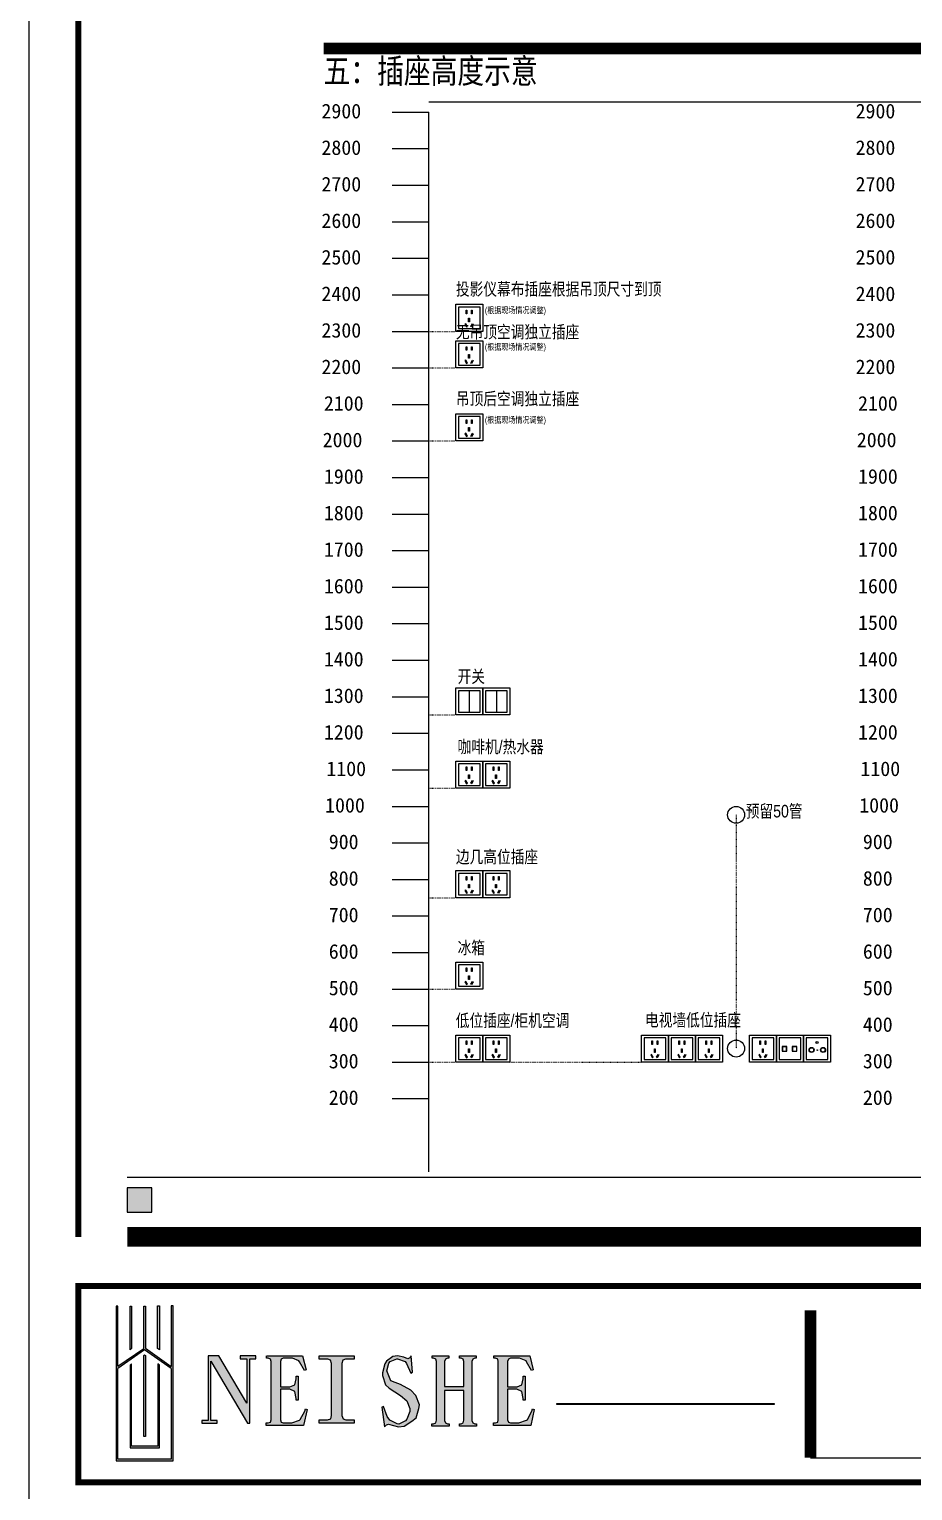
# Model space of a CAD drawing. Header units: inches. Extents: x -50945 to 250244, y -404780 to 18493.
# Drawn here: x -50945 to -44132, y -290267 to -279005 of the extents above; entities that cross this region are included whole.
import ezdxf

# ---------------------------------------------------------------- set-up
doc = ezdxf.new("R2010")
doc.units = ezdxf.units.IN
doc.header["$MEASUREMENT"] = 0
doc.linetypes.add('ACAD_ISO03W100', pattern=[30, 12, -18])
doc.layers.add('15开关布置图-YJ', color=2, linetype='Continuous')
doc.layers.add('A图框', color=7, linetype='Continuous')
doc.styles.add('宋体', font='', dxfattribs={"width": 0.8})
doc.styles.get('宋体').set_extended_font_data('SimSun')

# ---------------------------------------------------------------- blocks, each defined once
blk = doc.blocks.new('gegwe')
h = blk.add_hatch(color=9)
h.paths.add_polyline_path([(189652, -49616), (189652, -49028), (189629, -49028), (189629, -49617), (189269, -49867), (189269, -49028), (189267, -49028), (189246, -49028), (189246, -51182), (190039, -51182), (190039, -49027), (190014, -49027), (190014, -49865), (190014, -49868)])
h.paths.add_polyline_path([(190014, -49898), (190014, -51161), (189269, -51161), (189269, -49898), (189642, -49636)], flags=16)
h.paths.add_polyline_path([(189641, -49706), (189653, -49716), (189653, -50844), (189629, -50844), (189629, -49716)], flags=0)
h.paths.add_polyline_path([(189825, -49834), (189847, -49852), (189847, -51000), (189439, -51000), (189439, -49849), (189461, -49834), (189461, -50979), (189825, -50979)], flags=0)
h.paths.add_polyline_path([(189439, -49636), (189459, -49620), (189459, -49028), (189439, -49028)], flags=17)
h.paths.add_polyline_path([(189822, -49620), (189847, -49637), (189847, -49027), (189822, -49027)])
at = {"color": 9}
for points in [[(189267, -49028), (189246, -49028), (189246, -51182), (190039, -51182), (190039, -49027), (190014, -49027), (190014, -49865), (190014, -49868)], [(189269, -49867), (189269, -49028), (189267, -49028)], [(189269, -49867), (189629, -49617), (189629, -49028)], [(189439, -49028), (189459, -49028), (189459, -49620), (189439, -49636), (189439, -49028)], [(189629, -49028), (189650, -49028), (189652, -49028), (189652, -49616), (190014, -49868)], [(190014, -49898), (189642, -49636), (189269, -49898)], [(189439, -49849), (189439, -51000), (189847, -51000), (189847, -49852), (189825, -49834), (189825, -50979), (189461, -50979), (189461, -49834), (189461, -49834), (189439, -49849)], [(189641, -49706), (189653, -49716), (189653, -50844), (189629, -50844), (189629, -49716), (189641, -49706)], [(190014, -49898), (190014, -51161), (189269, -51161), (189269, -49898)]]:
    blk.add_lwpolyline(points, dxfattribs=at)
blk.add_lwpolyline([(189822, -49027), (189842, -49027), (189847, -49027), (189847, -49637), (189822, -49620), (189822, -49027)], close=True, dxfattribs=at)
blk = doc.blocks.new('gegeg')
at = {"layer": 'A图框'}
h = blk.add_hatch(color=256, dxfattribs=at)
h.dxf.hatch_style = 1
h.paths.add_polyline_path([(133887, -57733), (134062, -57733), (134062, -57558), (133887, -57558)])
for points in [[(134739, -58777), (134739, -59093), (134540, -58756), (134463, -58756), (134463, -59217), (134420, -59217), (134420, -59237), (134529, -59237), (134529, -59217), (134483, -59217), (134483, -58794), (134745, -59237), (134761, -59237), (134761, -58777), (134804, -58777), (134804, -58756), (134693, -58756), (134693, -58777)], [(134914, -59212), (134909, -59229), (134893, -59235), (134879, -59235), (134879, -59253), (135145, -59253), (135170, -59139), (135158, -59133), (135153, -59151), (135121, -59209), (135116, -59214), (135061, -59235), (135000, -59235), (134986, -59229), (134980, -59212), (134980, -58994), (135047, -58994), (135082, -59011), (135091, -59061), (135091, -59073), (135105, -59073), (135105, -58901), (135091, -58901), (135091, -58919), (135082, -58962), (135047, -58977), (134980, -58977), (134980, -58796), (134986, -58779), (135000, -58774), (135065, -58773), (135114, -58794), (135151, -58861), (135163, -58855), (135137, -58756), (134881, -58756), (134881, -58773), (134893, -58773), (134909, -58779), (134914, -58797)], [(135417, -58811), (135426, -58787), (135445, -58779), (135506, -58779), (135506, -58756), (135256, -58756), (135256, -58779), (135317, -58779), (135338, -58787), (135344, -58810), (135344, -59182), (135339, -59205), (135316, -59213), (135256, -59213), (135256, -59237), (135506, -59237), (135506, -59213), (135446, -59213), (135427, -59206), (135417, -59182)], [(135837, -59038), (135882, -59078), (135903, -59132), (135902, -59152), (135881, -59208), (135872, -59220), (135825, -59243), (135813, -59242), (135761, -59214), (135741, -59189), (135716, -59118), (135702, -59123), (135721, -59263), (135737, -59248), (135751, -59243), (135823, -59263), (135863, -59257), (135916, -59223), (135949, -59199), (135968, -59131), (135971, -59105), (135945, -59040), (135909, -59002), (135837, -58960), (135798, -58947), (135768, -58935), (135738, -58864), (135753, -58809), (135762, -58797), (135809, -58778), (135816, -58777), (135869, -58797), (135880, -58811), (135910, -58880), (135922, -58873), (135912, -58756), (135903, -58771), (135889, -58777), (135860, -58765), (135816, -58756), (135782, -58762), (135736, -58794), (135724, -58813), (135707, -58877), (135707, -58896), (135730, -58964), (135755, -58986)], [(136289, -59003), (136289, -59216), (136284, -59234), (136268, -59240), (136256, -59240), (136256, -59258), (136379, -59258), (136379, -59240), (136367, -59240), (136353, -59234), (136346, -59218), (136346, -58797), (136353, -58780), (136367, -58774), (136377, -58774), (136377, -58756), (136258, -58756), (136258, -58774), (136268, -58774), (136284, -58780), (136289, -58797), (136289, -58975), (136150, -58975), (136150, -58797), (136157, -58780), (136172, -58774), (136180, -58774), (136180, -58756), (136062, -58756), (136062, -58774), (136072, -58774), (136088, -58780), (136093, -58797), (136093, -59216), (136088, -59234), (136072, -59240), (136060, -59240), (136060, -59258), (136183, -59258), (136183, -59240), (136171, -59240), (136157, -59235), (136150, -59217), (136150, -59003)], [(136534, -59212), (136530, -59229), (136514, -59235), (136499, -59235), (136499, -59253), (136765, -59253), (136791, -59139), (136779, -59133), (136774, -59151), (136742, -59209), (136736, -59214), (136681, -59235), (136621, -59235), (136607, -59229), (136600, -59212), (136600, -58994), (136667, -58994), (136702, -59011), (136711, -59061), (136711, -59073), (136725, -59073), (136725, -58901), (136711, -58901), (136711, -58919), (136702, -58962), (136668, -58977), (136600, -58977), (136600, -58796), (136606, -58779), (136620, -58774), (136686, -58773), (136734, -58794), (136771, -58861), (136783, -58855), (136758, -58756), (136502, -58756), (136502, -58773), (136513, -58773), (136530, -58779), (136534, -58797)], [(138503, -59104), (138503, -59096), (136951, -59096), (136951, -59104)]]:
    blk.add_hatch(color=256, dxfattribs=at).paths.add_polyline_path(points)
for p, q in [((133887, -57482), (161887, -57482)), ((138761, -59483), (146834, -59483))]:
    blk.add_line(p, q, dxfattribs=at)
for points in [[(162587, -39218), (162587, -60008), (133187, -60008), (133187, -39218)], [(134062, -57558), (133887, -57558), (133887, -57733), (134062, -57733)], [(134739, -58777), (134739, -59093), (134540, -58756), (134463, -58756), (134463, -59217), (134420, -59217), (134420, -59237), (134529, -59237), (134529, -59217), (134483, -59217), (134483, -58794), (134745, -59237), (134761, -59237), (134761, -58777), (134804, -58777), (134804, -58756), (134693, -58756), (134693, -58777), (134739, -58777)], [(135256, -58756), (135506, -58756), (135506, -58779), (135445, -58779), (135426, -58787), (135417, -58811), (135417, -59182), (135427, -59206), (135446, -59213), (135506, -59213), (135506, -59237), (135256, -59237), (135256, -59213), (135316, -59213), (135339, -59205), (135344, -59182), (135344, -58810), (135338, -58787), (135317, -58779), (135256, -58779), (135256, -58756)], [(136951, -59096), (138503, -59096), (138503, -59104), (136951, -59104)]]:
    blk.add_lwpolyline(points, close=True, dxfattribs=at)
for points, const_width in [([(133537, -57908), (133537, -42755)], 42), ([(161887, -57908), (133887, -57908)], 140), ([(138761, -58433), (138761, -59483)], 84)]:
    blk.add_lwpolyline(points, dxfattribs=dict(at, const_width=const_width))
at = {"layer": 'A图框', "const_width": 42}
blk.add_lwpolyline([(133537, -58258), (162237, -58258), (162237, -59658), (133537, -59658)], close=True, dxfattribs=at)
at = {"layer": 'A图框'}
for points in [[(134882, -58756), (135137, -58756), (135163, -58855), (135151, -58861), (135116, -58798), (135112, -58793), (135065, -58773), (135000, -58774), (134986, -58779), (134980, -58796), (134980, -58977), (135047, -58977), (135082, -58962), (135091, -58919), (135091, -58901), (135105, -58901), (135105, -59073), (135091, -59073), (135091, -59061), (135082, -59011), (135047, -58994), (134980, -58994), (134980, -59212), (134986, -59229), (135000, -59235), (135061, -59235), (135116, -59214), (135121, -59209), (135153, -59151), (135158, -59133), (135170, -59139), (135145, -59253), (134879, -59253), (134879, -59235), (134893, -59235), (134909, -59229), (134914, -59212), (134914, -58797), (134909, -58779), (134893, -58773), (134881, -58773), (134881, -58756)], [(135910, -58880), (135922, -58873), (135912, -58756), (135903, -58771), (135889, -58777), (135860, -58765), (135816, -58756), (135782, -58762), (135736, -58794), (135724, -58813), (135707, -58877), (135707, -58896), (135730, -58964), (135755, -58986), (135837, -59038), (135882, -59078), (135903, -59132), (135902, -59152), (135881, -59208), (135872, -59220), (135825, -59243), (135813, -59242), (135761, -59214), (135741, -59189), (135716, -59118), (135702, -59123), (135721, -59263), (135737, -59248), (135751, -59243), (135823, -59263), (135863, -59257), (135916, -59223), (135949, -59199), (135968, -59131), (135971, -59105), (135945, -59040), (135909, -59002), (135837, -58960), (135798, -58947), (135768, -58935), (135738, -58864), (135753, -58809), (135762, -58797), (135809, -58778), (135816, -58777), (135869, -58797), (135880, -58811), (135910, -58880)], [(136258, -58756), (136377, -58756), (136377, -58774), (136367, -58774), (136353, -58780), (136346, -58797), (136346, -59218), (136353, -59234), (136367, -59240), (136379, -59240), (136379, -59258), (136256, -59258), (136256, -59240), (136268, -59240), (136284, -59234), (136289, -59216), (136289, -59003), (136150, -59003), (136150, -59217), (136157, -59235), (136171, -59240), (136183, -59240), (136183, -59258), (136060, -59258), (136060, -59240), (136072, -59240), (136088, -59234), (136093, -59216), (136093, -58797), (136088, -58780), (136072, -58774), (136062, -58774), (136062, -58756), (136180, -58756), (136180, -58774), (136172, -58774), (136157, -58780), (136150, -58797), (136150, -58975), (136289, -58975), (136289, -58797), (136284, -58780), (136268, -58774), (136258, -58774), (136258, -58756)], [(136502, -58756), (136758, -58756), (136783, -58855), (136771, -58861), (136736, -58798), (136732, -58793), (136686, -58773), (136620, -58774), (136606, -58779), (136600, -58796), (136600, -58977), (136668, -58977), (136702, -58962), (136711, -58919), (136711, -58901), (136725, -58901), (136725, -59073), (136711, -59073), (136711, -59061), (136702, -59011), (136667, -58994), (136600, -58994), (136600, -59212), (136607, -59229), (136621, -59235), (136681, -59235), (136736, -59214), (136742, -59209), (136774, -59151), (136779, -59133), (136791, -59139), (136765, -59253), (136499, -59253), (136499, -59235), (136514, -59235), (136530, -59229), (136534, -59212), (136534, -58797), (136530, -58779), (136513, -58773), (136502, -58773), (136502, -58756)]]:
    blk.add_lwpolyline(points, dxfattribs=at)
at = {"layer": '15开关布置图-YJ', "color": 2, "xscale": 0.5119999999988067, "yscale": 0.5119999999988067, "zscale": 0.5119999999988067}
blk.add_blockref('gegwe', (36914, -33299), dxfattribs=at)

msp = doc.modelspace()

# ---------------------------------------------------------------- linework, layer by layer
at = {"color": 253}
for p, q in [((-47863.45, -279564.78), (-21428.91, -279564.78)), ((-48144.98, -279644.13), (-47863.45, -279644.13)), ((-47863.45, -287808.55), (-47863.45, -279644.13)), ((-47863.45, -287808.55), (-47863.45, -279644.13)), ((-48144.98, -279925.66), (-47863.45, -279925.66)), ((-48144.98, -280207.19), (-47863.45, -280207.19)), ((-48144.98, -280488.72), (-47863.45, -280488.72)), ((-48144.98, -280770.25), (-47863.45, -280770.25)), ((-48144.98, -281051.79), (-47863.45, -281051.79)), ((-48144.98, -281333.32), (-47863.45, -281333.32)), ((-48144.98, -281614.85), (-47863.45, -281614.85)), ((-48144.98, -281896.38), (-47863.45, -281896.38)), ((-48144.98, -282177.91), (-47863.45, -282177.91)), ((-48144.98, -282459.44), (-47863.45, -282459.44)), ((-48144.98, -282740.98), (-47863.45, -282740.98)), ((-48004.21, -282740.98), (-47863.45, -282740.98)), ((-48144.98, -283022.51), (-47863.45, -283022.51)), ((-48144.98, -283304.04), (-47863.45, -283304.04)), ((-48144.98, -283585.57), (-47863.45, -283585.57)), ((-48144.98, -283867.1), (-47863.45, -283867.1)), ((-47551.14, -284102.02), (-47551.14, -284268.58)), ((-47342.93, -284102.02), (-47342.93, -284268.58)), ((-48144.98, -284148.64), (-47863.45, -284148.64)), ((-48144.98, -284430.17), (-47863.45, -284430.17)), ((-48144.98, -284711.7), (-47863.45, -284711.7)), ((-48144.98, -284993.23), (-47863.45, -284993.23)), ((-48144.98, -285274.76), (-47863.45, -285274.76)), ((-48144.98, -285556.29), (-47863.45, -285556.29)), ((-48144.98, -285837.83), (-47863.45, -285837.83)), ((-48144.98, -286119.36), (-47863.45, -286119.36)), ((-48144.98, -286400.89), (-47863.45, -286400.89)), ((-48144.98, -286682.42), (-47863.45, -286682.42)), ((-48144.98, -286963.95), (-47863.45, -286963.95)), ((-48144.98, -287245.49), (-47863.45, -287245.49))]:
    msp.add_line(p, q, dxfattribs=at)
at = {"color": 253, "linetype": 'ACAD_ISO03W100', "ltscale": 0.3}
for p, q in [((-47863.45, -281333.32), (-47655.24, -281333.32)), ((-47863.45, -281614.85), (-47655.24, -281614.85)), ((-47863.45, -282177.91), (-47655.24, -282177.91)), ((-47863.45, -284289.4), (-47655.24, -284289.4)), ((-47863.45, -284852.46), (-47655.24, -284852.46)), ((-45494.15, -285058.29), (-45494.15, -286859.65)), ((-47863.45, -285697.06), (-47655.24, -285697.06)), ((-47863.45, -286400.89), (-47655.24, -286400.89)), ((-47863.45, -286963.95), (-47655.24, -286963.95)), ((-47238.83, -286963.95), (-46222.87, -286963.95))]:
    msp.add_line(p, q, dxfattribs=at)
at = {"color": 253, "const_width": 90.79}
msp.add_lwpolyline([(-48675.27, -279153.45), (-21428.91, -279153.45)], dxfattribs=at)
at = {"color": 253}
for points in [[(-47655.24, -281125.11), (-47447.04, -281125.11), (-47447.04, -281333.32), (-47655.24, -281333.32)], [(-47467.86, -281145.93), (-47634.42, -281145.93), (-47634.42, -281312.5), (-47467.86, -281312.5)], [(-47576.74, -281170.05), (-47571.01, -281170.05), (-47571.01, -281197.54), (-47576.74, -281197.54)], [(-47535.24, -281170.05), (-47529.51, -281170.05), (-47529.51, -281197.54), (-47535.24, -281197.54)], [(-47579.01, -281274.37), (-47584.59, -281277.59), (-47571.87, -281299.62), (-47566.3, -281296.4)], [(-47556.7, -281230.51), (-47549.54, -281230.51), (-47549.54, -281258.69), (-47556.7, -281258.69)], [(-47527.23, -281274.37), (-47521.65, -281277.59), (-47534.37, -281299.62), (-47539.95, -281296.4)], [(-47655.24, -281406.64), (-47447.04, -281406.64), (-47447.04, -281614.85), (-47655.24, -281614.85)], [(-47467.86, -281427.46), (-47634.42, -281427.46), (-47634.42, -281594.03), (-47467.86, -281594.03)], [(-47576.74, -281451.58), (-47571.01, -281451.58), (-47571.01, -281479.08), (-47576.74, -281479.08)], [(-47556.7, -281512.04), (-47549.54, -281512.04), (-47549.54, -281540.22), (-47556.7, -281540.22)], [(-47535.24, -281451.58), (-47529.51, -281451.58), (-47529.51, -281479.08), (-47535.24, -281479.08)], [(-47579.01, -281555.9), (-47584.59, -281559.13), (-47571.87, -281581.16), (-47566.3, -281577.94)], [(-47527.23, -281555.9), (-47521.65, -281559.13), (-47534.37, -281581.16), (-47539.95, -281577.94)], [(-47655.24, -281969.71), (-47447.04, -281969.71), (-47447.04, -282177.91), (-47655.24, -282177.91)], [(-47467.86, -281990.53), (-47634.42, -281990.53), (-47634.42, -282157.09), (-47467.86, -282157.09)], [(-47576.74, -282014.64), (-47571.01, -282014.64), (-47571.01, -282042.14), (-47576.74, -282042.14)], [(-47556.7, -282075.1), (-47549.54, -282075.1), (-47549.54, -282103.28), (-47556.7, -282103.28)], [(-47535.24, -282014.64), (-47529.51, -282014.64), (-47529.51, -282042.14), (-47535.24, -282042.14)], [(-47579.01, -282118.97), (-47584.59, -282122.19), (-47571.87, -282144.22), (-47566.3, -282141)], [(-47527.23, -282118.97), (-47521.65, -282122.19), (-47534.37, -282144.22), (-47539.95, -282141)], [(-47655.24, -284081.2), (-47447.04, -284081.2), (-47447.04, -284289.4), (-47655.24, -284289.4)], [(-47467.86, -284102.02), (-47634.42, -284102.02), (-47634.42, -284268.58), (-47467.86, -284268.58)], [(-47447.04, -284081.2), (-47238.83, -284081.2), (-47238.83, -284289.4), (-47447.04, -284289.4)], [(-47259.65, -284102.02), (-47426.21, -284102.02), (-47426.21, -284268.58), (-47259.65, -284268.58)], [(-47655.24, -284644.26), (-47447.04, -284644.26), (-47447.04, -284852.46), (-47655.24, -284852.46)], [(-47467.86, -284665.08), (-47634.42, -284665.08), (-47634.42, -284831.64), (-47467.86, -284831.64)], [(-47576.74, -284689.19), (-47571.01, -284689.19), (-47571.01, -284716.69), (-47576.74, -284716.69)], [(-47535.24, -284689.19), (-47529.51, -284689.19), (-47529.51, -284716.69), (-47535.24, -284716.69)], [(-47447.04, -284644.26), (-47238.83, -284644.26), (-47238.83, -284852.46), (-47447.04, -284852.46)], [(-47259.65, -284665.08), (-47426.21, -284665.08), (-47426.21, -284831.64), (-47259.65, -284831.64)], [(-47368.53, -284689.19), (-47362.81, -284689.19), (-47362.81, -284716.69), (-47368.53, -284716.69)], [(-47327.03, -284689.19), (-47321.3, -284689.19), (-47321.3, -284716.69), (-47327.03, -284716.69)], [(-47579.01, -284793.52), (-47584.59, -284796.74), (-47571.87, -284818.77), (-47566.3, -284815.55)], [(-47556.7, -284749.65), (-47549.54, -284749.65), (-47549.54, -284777.83), (-47556.7, -284777.83)], [(-47527.23, -284793.52), (-47521.65, -284796.74), (-47534.37, -284818.77), (-47539.95, -284815.55)], [(-47370.81, -284793.52), (-47376.39, -284796.74), (-47363.67, -284818.77), (-47358.09, -284815.55)], [(-47348.5, -284749.65), (-47341.34, -284749.65), (-47341.34, -284777.83), (-47348.5, -284777.83)], [(-47319.03, -284793.52), (-47313.45, -284796.74), (-47326.17, -284818.77), (-47331.75, -284815.55)], [(-47655.24, -285488.85), (-47447.04, -285488.85), (-47447.04, -285697.06), (-47655.24, -285697.06)], [(-47467.86, -285509.68), (-47634.42, -285509.68), (-47634.42, -285676.24), (-47467.86, -285676.24)], [(-47576.74, -285533.79), (-47571.01, -285533.79), (-47571.01, -285561.29), (-47576.74, -285561.29)], [(-47535.24, -285533.79), (-47529.51, -285533.79), (-47529.51, -285561.29), (-47535.24, -285561.29)], [(-47447.04, -285488.85), (-47238.83, -285488.85), (-47238.83, -285697.06), (-47447.04, -285697.06)], [(-47259.65, -285509.68), (-47426.21, -285509.68), (-47426.21, -285676.24), (-47259.65, -285676.24)], [(-47368.53, -285533.79), (-47362.81, -285533.79), (-47362.81, -285561.29), (-47368.53, -285561.29)], [(-47327.03, -285533.79), (-47321.3, -285533.79), (-47321.3, -285561.29), (-47327.03, -285561.29)], [(-47579.01, -285638.12), (-47584.59, -285641.34), (-47571.87, -285663.37), (-47566.3, -285660.15)], [(-47556.7, -285594.25), (-47549.54, -285594.25), (-47549.54, -285622.43), (-47556.7, -285622.43)], [(-47527.23, -285638.12), (-47521.65, -285641.34), (-47534.37, -285663.37), (-47539.95, -285660.15)], [(-47370.81, -285638.12), (-47376.39, -285641.34), (-47363.67, -285663.37), (-47358.09, -285660.15)], [(-47348.5, -285594.25), (-47341.34, -285594.25), (-47341.34, -285622.43), (-47348.5, -285622.43)], [(-47319.03, -285638.12), (-47313.45, -285641.34), (-47326.17, -285663.37), (-47331.75, -285660.15)], [(-47655.24, -286192.68), (-47447.04, -286192.68), (-47447.04, -286400.89), (-47655.24, -286400.89)], [(-47467.86, -286213.5), (-47634.42, -286213.5), (-47634.42, -286380.07), (-47467.86, -286380.07)], [(-47576.74, -286237.62), (-47571.01, -286237.62), (-47571.01, -286265.12), (-47576.74, -286265.12)], [(-47535.24, -286237.62), (-47529.51, -286237.62), (-47529.51, -286265.12), (-47535.24, -286265.12)], [(-47579.01, -286341.95), (-47584.59, -286345.17), (-47571.87, -286367.2), (-47566.3, -286363.98)], [(-47556.7, -286298.08), (-47549.54, -286298.08), (-47549.54, -286326.26), (-47556.7, -286326.26)], [(-47527.23, -286341.95), (-47521.65, -286345.17), (-47534.37, -286367.2), (-47539.95, -286363.98)], [(-47655.24, -286755.75), (-47447.04, -286755.75), (-47447.04, -286963.95), (-47655.24, -286963.95)], [(-47467.86, -286776.57), (-47634.42, -286776.57), (-47634.42, -286943.13), (-47467.86, -286943.13)], [(-47576.74, -286800.68), (-47571.01, -286800.68), (-47571.01, -286828.18), (-47576.74, -286828.18)], [(-47535.24, -286800.68), (-47529.51, -286800.68), (-47529.51, -286828.18), (-47535.24, -286828.18)], [(-47447.04, -286755.75), (-47238.83, -286755.75), (-47238.83, -286963.95), (-47447.04, -286963.95)], [(-47259.65, -286776.57), (-47426.21, -286776.57), (-47426.21, -286943.13), (-47259.65, -286943.13)], [(-47368.53, -286800.68), (-47362.81, -286800.68), (-47362.81, -286828.18), (-47368.53, -286828.18)], [(-47327.03, -286800.68), (-47321.3, -286800.68), (-47321.3, -286828.18), (-47327.03, -286828.18)], [(-46222.87, -286755.75), (-46014.66, -286755.75), (-46014.66, -286963.95), (-46222.87, -286963.95)], [(-46035.48, -286776.57), (-46202.05, -286776.57), (-46202.05, -286943.13), (-46035.48, -286943.13)], [(-46144.36, -286800.68), (-46138.64, -286800.68), (-46138.64, -286828.18), (-46144.36, -286828.18)], [(-46102.86, -286800.68), (-46097.14, -286800.68), (-46097.14, -286828.18), (-46102.86, -286828.18)], [(-46014.66, -286755.75), (-45806.46, -286755.75), (-45806.46, -286963.95), (-46014.66, -286963.95)], [(-45827.28, -286776.57), (-45993.84, -286776.57), (-45993.84, -286943.13), (-45827.28, -286943.13)], [(-45936.16, -286800.68), (-45930.43, -286800.68), (-45930.43, -286828.18), (-45936.16, -286828.18)], [(-45894.66, -286800.68), (-45888.93, -286800.68), (-45888.93, -286828.18), (-45894.66, -286828.18)], [(-45806.46, -286755.75), (-45598.25, -286755.75), (-45598.25, -286963.95), (-45806.46, -286963.95)], [(-45619.07, -286776.57), (-45785.64, -286776.57), (-45785.64, -286943.13), (-45619.07, -286943.13)], [(-45727.95, -286800.68), (-45722.23, -286800.68), (-45722.23, -286828.18), (-45727.95, -286828.18)], [(-45686.45, -286800.68), (-45680.73, -286800.68), (-45680.73, -286828.18), (-45686.45, -286828.18)], [(-45390.05, -286755.75), (-45181.84, -286755.75), (-45181.84, -286963.95), (-45390.05, -286963.95)], [(-45202.66, -286776.57), (-45369.23, -286776.57), (-45369.23, -286943.13), (-45202.66, -286943.13)], [(-45311.54, -286800.68), (-45305.82, -286800.68), (-45305.82, -286828.18), (-45311.54, -286828.18)], [(-45270.04, -286800.68), (-45264.32, -286800.68), (-45264.32, -286828.18), (-45270.04, -286828.18)], [(-45181.84, -286755.75), (-44973.64, -286755.75), (-44973.64, -286963.95), (-45181.84, -286963.95)], [(-44994.46, -286776.57), (-45161.02, -286776.57), (-45161.02, -286943.13), (-44994.46, -286943.13)], [(-44973.64, -286755.75), (-44765.43, -286755.75), (-44765.43, -286963.95), (-44973.64, -286963.95)], [(-44786.25, -286776.57), (-44952.82, -286776.57), (-44952.82, -286943.13), (-44786.25, -286943.13)], [(-47579.01, -286905.01), (-47584.59, -286908.23), (-47571.87, -286930.26), (-47566.3, -286927.04)], [(-47556.7, -286861.14), (-47549.54, -286861.14), (-47549.54, -286889.32), (-47556.7, -286889.32)], [(-47527.23, -286905.01), (-47521.65, -286908.23), (-47534.37, -286930.26), (-47539.95, -286927.04)], [(-47370.81, -286905.01), (-47376.39, -286908.23), (-47363.67, -286930.26), (-47358.09, -286927.04)], [(-47348.5, -286861.14), (-47341.34, -286861.14), (-47341.34, -286889.32), (-47348.5, -286889.32)], [(-47319.03, -286905.01), (-47313.45, -286908.23), (-47326.17, -286930.26), (-47331.75, -286927.04)], [(-46146.64, -286905.01), (-46152.22, -286908.23), (-46139.5, -286930.26), (-46133.92, -286927.04)], [(-46124.33, -286861.14), (-46117.17, -286861.14), (-46117.17, -286889.32), (-46124.33, -286889.32)], [(-46094.86, -286905.01), (-46089.28, -286908.23), (-46102, -286930.26), (-46107.58, -286927.04)], [(-45938.44, -286905.01), (-45944.01, -286908.23), (-45931.3, -286930.26), (-45925.72, -286927.04)], [(-45916.12, -286861.14), (-45908.97, -286861.14), (-45908.97, -286889.32), (-45916.12, -286889.32)], [(-45886.65, -286905.01), (-45881.08, -286908.23), (-45893.79, -286930.26), (-45899.37, -286927.04)], [(-45730.23, -286905.01), (-45735.81, -286908.23), (-45723.09, -286930.26), (-45717.51, -286927.04)], [(-45707.92, -286861.14), (-45700.76, -286861.14), (-45700.76, -286889.32), (-45707.92, -286889.32)], [(-45678.45, -286905.01), (-45672.87, -286908.23), (-45685.59, -286930.26), (-45691.17, -286927.04)], [(-45313.82, -286905.01), (-45319.4, -286908.23), (-45306.68, -286930.26), (-45301.1, -286927.04)], [(-45291.51, -286861.14), (-45284.35, -286861.14), (-45284.35, -286889.32), (-45291.51, -286889.32)], [(-45262.04, -286905.01), (-45256.46, -286908.23), (-45269.18, -286930.26), (-45274.76, -286927.04)], [(-45102.63, -286843.84), (-45138.57, -286843.84), (-45138.57, -286880.42), (-45102.63, -286880.42)], [(-45104.57, -286845.78), (-45136.63, -286845.78), (-45136.63, -286878.48), (-45104.57, -286878.48)], [(-45025.16, -286843.84), (-45061.1, -286843.84), (-45061.1, -286880.42), (-45025.16, -286880.42)], [(-45027.09, -286845.78), (-45059.16, -286845.78), (-45059.16, -286878.48), (-45027.09, -286878.48)]]:
    msp.add_lwpolyline(points, close=True, dxfattribs=at)
for centre, radius in [((-45494.15, -285058.29), 65.06), ((-45494.15, -286859.65), 65.06), ((-44869.53, -286812.7), 8.64), ((-44869.53, -286812.7), 8.13), ((-44912.25, -286870.19), 19.54), ((-44912.25, -286870.19), 16.22), ((-44868.44, -286872.18), 2.3), ((-44823.82, -286870.19), 19.54), ((-44823.82, -286870.19), 16.22)]:
    msp.add_circle(centre, radius, dxfattribs=at)

# ---------------------------------------------------------------- block references
at = {"layer": '15开关布置图-YJ', "color": 2, "xscale": 1.080800679813191, "yscale": 1.080800679813191, "zscale": 1.080800679813191}
msp.add_blockref('gegeg', (-194893.82, -225723.5), dxfattribs=at)

# ---------------------------------------------------------------- texts
at = {"color": 253, "style": '宋体'}
for s, p in [('2900', (-48691.38, -279692.29)), ('2900', (-44572.8, -279692.29)), ('2800', (-48691.38, -279973.82)), ('2800', (-44572.8, -279973.82)), ('2700', (-48691.38, -280255.35)), ('2700', (-44572.8, -280255.35)), ('2600', (-48691.38, -280536.88)), ('2600', (-44572.8, -280536.88)), ('2500', (-48691.38, -280818.41)), ('2500', (-44572.8, -280818.41)), ('2400', (-48691.38, -281099.95)), ('2400', (-44572.8, -281099.95)), ('2300', (-48691.38, -281381.48)), ('2300', (-44572.8, -281381.48)), ('2200', (-48691.38, -281663.01)), ('2200', (-44572.8, -281663.01)), ('2100', (-48672.61, -281944.54)), ('2100', (-44554.03, -281944.54)), ('2000', (-48682, -282226.07)), ('2000', (-44563.41, -282226.07)), ('1900', (-48672.61, -282507.6)), ('1900', (-44554.03, -282507.6)), ('1800', (-48672.61, -282789.14)), ('1800', (-44554.03, -282789.14)), ('1700', (-48672.61, -283070.67)), ('1700', (-44554.03, -283070.67)), ('1600', (-48672.61, -283352.2)), ('1600', (-44554.03, -283352.2)), ('1500', (-48672.61, -283633.73)), ('1500', (-44554.03, -283633.73)), ('1400', (-48672.61, -283915.26)), ('1400', (-44554.03, -283915.26)), ('1300', (-48672.61, -284196.8)), ('1300', (-44554.03, -284196.8)), ('1200', (-48672.61, -284478.33)), ('1200', (-44554.03, -284478.33)), ('1100', (-48653.85, -284759.86)), ('1100', (-44535.26, -284759.86)), ('1000', (-48663.23, -285041.39)), ('1000', (-44544.64, -285041.39)), ('900', (-48635.08, -285322.92)), ('900', (-44516.49, -285322.92)), ('800', (-48635.08, -285604.45)), ('800', (-44516.49, -285604.45)), ('700', (-48635.08, -285885.99)), ('700', (-44516.49, -285885.99)), ('600', (-48635.08, -286167.52)), ('600', (-44516.49, -286167.52)), ('500', (-48635.08, -286449.05)), ('500', (-44516.49, -286449.05)), ('400', (-48635.08, -286730.58)), ('400', (-44516.49, -286730.58)), ('300', (-48635.08, -287012.11)), ('300', (-44516.49, -287012.11)), ('200', (-48635.08, -287293.65)), ('200', (-44516.49, -287293.65))]:
    msp.add_text(s, height=112.613, dxfattribs=at).set_placement(p)
at = {"color": 253, "insert": (-48675.27, -279232.8), "char_height": 189.1401, "attachment_point": 1, "style": '宋体'}
msp.add_mtext_dynamic_manual_height_columns('{\\fArial Unicode MS|b0|i0|c134|p0;五：插座高度示意}', width=11825.471, gutter_width=945.7, heights=[17378.45], dxfattribs=at)
at = {"color": 253, "attachment_point": 1, "style": '宋体'}
for s, insert, char_height, width in [('{\\fArial Unicode MS|b0|i0|c134|p0;投影仪幕布插座根据吊顶尺寸到顶}', (-47654.53, -280959.15), 96.8397, 2052.4545), ('{\\fArial Unicode MS|b0|i0|c134|p0;(根据现场情况调整)}', (-47431.39, -281146.6), 48.4199, 2052.4545), ('{\\fArial Unicode MS|b0|i0|c134|p0;无吊顶空调独立插座}', (-47654.53, -281288.94), 96.8397, 2052.4545), ('{\\fArial Unicode MS|b0|i0|c134|p0;(根据现场情况调整)}', (-47431.39, -281428.13), 48.4199, 2052.4545), ('{\\fArial Unicode MS|b0|i0|c134|p0;吊顶后空调独立插座}', (-47654.53, -281803.75), 96.8397, 2052.4545), ('{\\fArial Unicode MS|b0|i0|c134|p0;(根据现场情况调整)}', (-47431.39, -281991.19), 48.4199, 2052.4545), ('{\\fArial Unicode MS|b0|i0|c134|p0;开关}', (-47641.7, -283944.1), 96.8397, 2052.4545), ('{\\fArial Unicode MS|b0|i0|c134|p0;咖啡机/热水器}', (-47641.7, -284485.54), 96.8397, 2052.4545), ('{\\fArial Unicode MS|b0|i0|c134|p0;预留50管}', (-45419.24, -284982.06), 96.8397, 2389.4001), ('{\\fArial Unicode MS|b0|i0|c134|p0;边几高位插座}', (-47654.72, -285333.73), 96.8397, 2052.4545), ('{\\fArial Unicode MS|b0|i0|c134|p0;冰箱}', (-47641.7, -286033.96), 96.8397, 2052.4545), ('{\\fArial Unicode MS|b0|i0|c134|p0;低位插座/柜机空调}', (-47655.66, -286594.78), 96.8397, 2389.4001), ('{\\fArial Unicode MS|b0|i0|c134|p0;电视墙低位插座}', (-46196.6, -286591.19), 96.8397, 2389.4001)]:
    msp.add_mtext(s, dxfattribs=dict(at, insert=insert, char_height=char_height, width=width))

doc.saveas('drawing.dxf')
